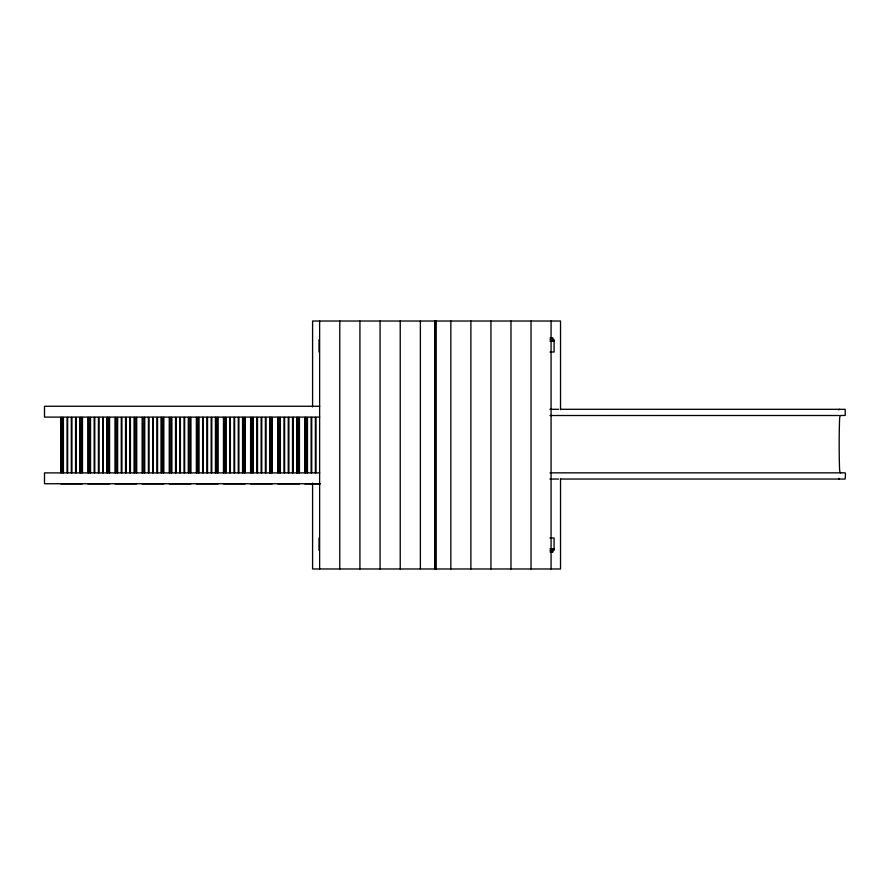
<?xml version="1.0" encoding="UTF-8"?>
<svg xmlns="http://www.w3.org/2000/svg" width="890" height="890" viewBox="0 0 890 890"><rect width="100%" height="100%" fill="white"/><g stroke="black" fill="none" stroke-linecap="round" stroke-linejoin="round"><path stroke-width="1.33" d="M551.233 339.624L552.779 338.078L550.02 338.078M549.942 339.624L554.081 339.624L554.081 352.017L549.942 352.017M549.942 341.17L554.081 341.17M319.688 406.263L44.5 406.263L44.5 417.11L319.688 417.11M549.942 409.3L558.653 409.3M560.611 409.3L845.189 409.322L845.233 415.452L840.627 415.508A4.561 1.09 -90 0 0 839.559 419.546A193.464 46.436 90 0 0 839.548 468.796A4.561 1.09 -90 0 0 840.627 472.879M550.02 415.508L839.181 415.508M550.02 472.846L845.144 472.846L845.5 474.192L845.144 479.043L560.611 479.043M319.688 472.89L44.5 472.89L44.5 483.737L319.688 483.737M549.942 479.043L558.653 479.043M60.776 483.849L82.47 483.849M87.888 483.849L109.581 483.849M115.01 483.849L136.704 483.849M142.133 483.849L163.827 483.849M169.245 483.849L190.938 483.849M196.367 483.849L218.061 483.849M223.479 483.849L245.184 483.849M250.602 483.849L272.296 483.849M277.724 483.849L299.418 483.849M304.836 483.849L320.255 483.849M549.942 537.983L554.081 537.983L554.081 550.376L549.942 550.376M549.942 548.83L554.081 548.83M550.02 551.922L552.779 551.922L552.779 549.386M551.233 550.376L552.779 551.922M560.533 409.678L560.533 321.023L312.59 321.023L312.59 406.908M560.533 478.931L560.533 568.977L312.59 568.977L312.59 483.092M552.779 338.078L552.779 340.614M551.077 321.023L551.077 568.977M531.03 321.023L531.03 568.977M510.982 321.023L510.982 568.977M490.935 321.023L490.935 568.977M470.888 321.023L470.888 568.977M450.852 321.023L450.852 568.977M436.211 321.023L436.211 568.977M435.065 321.023L435.065 568.977M434.732 321.023L434.732 568.977M420.369 321.023L420.369 568.977M400.222 321.023L400.222 568.977M380.075 321.023L380.075 568.977M359.927 321.023L359.927 568.977M339.78 321.023L339.78 568.977M319.632 321.023L319.632 568.977M319.032 339.624L319.032 352.017M319.032 537.983L319.032 550.376M315.995 417.432L315.995 472.779M315.383 417.432L315.383 472.779M311.734 417.432L311.734 472.779M311.122 417.432L311.122 472.779M307.473 417.432L307.473 472.779M306.85 417.432L306.85 472.779M305.459 417.432L305.459 472.779M304.836 417.432L304.836 472.779M299.418 417.432L299.418 472.779M298.795 417.432L298.795 472.779M297.405 417.432L297.405 472.779M297.093 417.432L297.093 472.779M296.782 417.432L296.782 472.779M293.144 417.432L293.144 472.779M292.521 417.432L292.521 472.779M288.883 417.432L288.883 472.779M288.26 417.432L288.26 472.779M284.622 417.432L284.622 472.779M283.999 417.432L283.999 472.779M280.361 417.432L280.361 472.779M279.738 417.432L279.738 472.779M278.336 417.432L278.336 472.779M277.724 417.432L277.724 472.779M272.296 417.432L272.296 472.779M271.673 417.432L271.673 472.779M270.282 417.432L270.282 472.779M269.97 417.432L269.97 472.779M269.659 417.432L269.659 472.779M266.021 417.432L266.021 472.779M265.398 417.432L265.398 472.779M261.76 417.432L261.76 472.779M261.137 417.432L261.137 472.779M257.499 417.432L257.499 472.779M256.876 417.432L256.876 472.779M253.238 417.432L253.238 472.779M252.615 417.432L252.615 472.779M251.225 417.432L251.225 472.779M250.602 417.432L250.602 472.779M245.184 417.432L245.184 472.779M244.561 417.432L244.561 472.779M243.159 417.432L243.159 472.779M242.547 417.432L242.547 472.779M238.898 417.432L238.898 472.779M238.286 417.432L238.286 472.779M234.637 417.432L234.637 472.779M234.026 417.432L234.026 472.779M230.377 417.432L230.377 472.779M229.765 417.432L229.765 472.779M226.116 417.432L226.116 472.779M225.504 417.432L225.504 472.779M224.102 417.432L224.102 472.779M223.479 417.432L223.479 472.779M218.061 417.432L218.061 472.779M217.438 417.432L217.438 472.779M216.047 417.432L216.047 472.779M215.736 417.432L215.736 472.779M215.424 417.432L215.424 472.779M211.787 417.432L211.787 472.779M211.164 417.432L211.164 472.779M207.526 417.432L207.526 472.779M206.903 417.432L206.903 472.779M203.265 417.432L203.265 472.779M202.642 417.432L202.642 472.779M199.004 417.432L199.004 472.779M198.381 417.432L198.381 472.779M196.99 417.432L196.99 472.779M196.367 417.432L196.367 472.779M190.938 417.432L190.938 472.779M190.327 417.432L190.327 472.779M188.925 417.432L188.925 472.779M188.302 417.432L188.302 472.779M184.664 417.432L184.664 472.779M184.041 417.432L184.041 472.779M180.403 417.432L180.403 472.779M179.78 417.432L179.78 472.779M176.142 417.432L176.142 472.779M175.519 417.432L175.519 472.779M171.881 417.432L171.881 472.779M171.258 417.432L171.258 472.779M169.868 417.432L169.868 472.779M169.245 417.432L169.245 472.779M163.827 417.432L163.827 472.779M163.204 417.432L163.204 472.779M161.813 417.432L161.813 472.779M161.502 417.432L161.502 472.779M161.19 417.432L161.19 472.779M157.541 417.432L157.541 472.779M156.929 417.432L156.929 472.779M153.28 417.432L153.28 472.779M152.668 417.432L152.668 472.779M149.019 417.432L149.019 472.779M148.407 417.432L148.407 472.779M144.758 417.432L144.758 472.779M144.147 417.432L144.147 472.779M142.745 417.432L142.745 472.779M142.133 417.432L142.133 472.779M136.704 417.432L136.704 472.779M136.081 417.432L136.081 472.779M134.69 417.432L134.69 472.779M134.067 417.432L134.067 472.779M130.429 417.432L130.429 472.779M129.806 417.432L129.806 472.779M126.169 417.432L126.169 472.779M125.546 417.432L125.546 472.779M121.908 417.432L121.908 472.779M121.285 417.432L121.285 472.779M117.647 417.432L117.647 472.779M117.024 417.432L117.024 472.779M115.633 417.432L115.633 472.779M115.01 417.432L115.01 472.779M109.581 417.432L109.581 472.779M108.969 417.432L108.969 472.779M107.568 417.432L107.568 472.779M107.256 417.432L107.256 472.779M106.956 417.432L106.956 472.779M103.307 417.432L103.307 472.779M102.684 417.432L102.684 472.779M99.046 417.432L99.046 472.779M98.423 417.432L98.423 472.779M94.785 417.432L94.785 472.779M94.162 417.432L94.162 472.779M90.524 417.432L90.524 472.779M89.901 417.432L89.901 472.779M88.511 417.432L88.511 472.779M87.888 417.432L87.888 472.779M82.47 417.432L82.47 472.779M81.847 417.432L81.847 472.779M80.456 417.432L80.456 472.779M79.833 417.432L79.833 472.779M76.195 417.432L76.195 472.779M75.572 417.432L75.572 472.779M71.934 417.432L71.934 472.779M71.311 417.432L71.311 472.779M67.662 417.432L67.662 472.779M67.05 417.432L67.05 472.779M63.401 417.432L63.401 472.779M62.789 417.432L62.789 472.779M61.388 417.432L61.388 472.779M60.776 417.432L60.776 472.779M839.359 479.087A4.583 1.101 -90 0 1 838.814 478.42M838.825 409.923A4.528 1.09 -90 0 1 839.359 409.278"/></g></svg>
